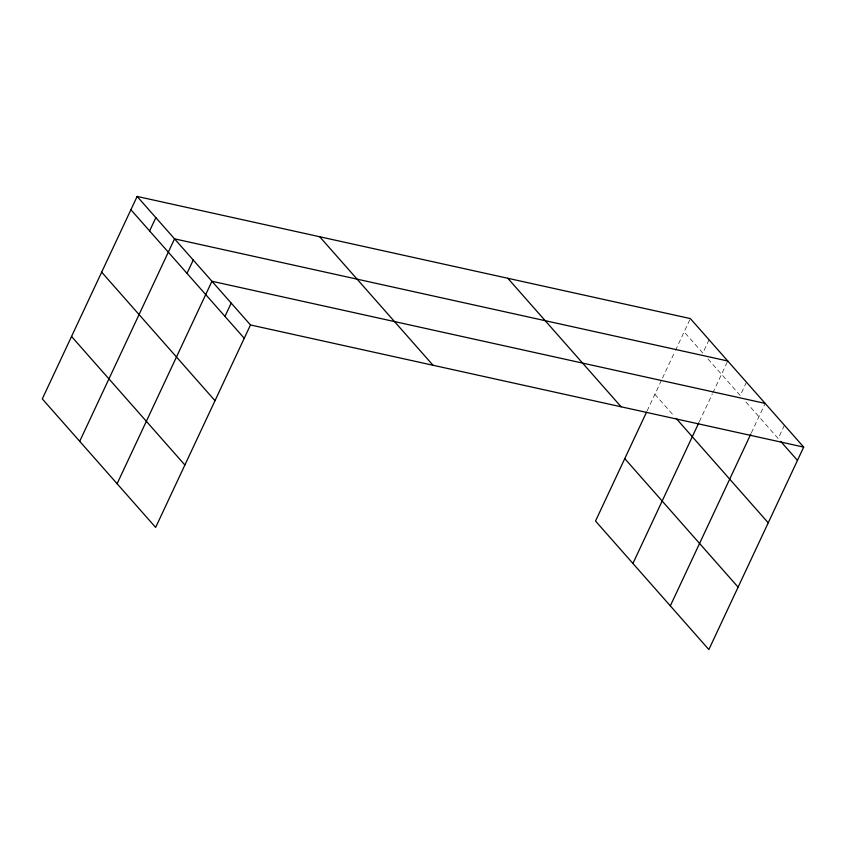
<?xml version="1.0" encoding="UTF-8"?>
<svg xmlns="http://www.w3.org/2000/svg" width="846" height="846" viewBox="0 0 846 846"><rect width="100%" height="100%" fill="white"/><g stroke="black" fill="none" stroke-linecap="round" stroke-linejoin="round"><path stroke-width="0.63" stroke-dasharray="4.23 3.17" d="M647.084 410.976L661.932 379.283M662.471 378.12L674.928 351.534M675.468 350.381L690.357 318.582M709.064 339.785L702.836 353.089L684.128 331.886M699.335 421.689L712.321 393.95M712.871 392.798L727.761 360.999M746.468 382.202L740.229 395.505L707.933 358.873M751.354 432.898L765.165 403.405M784.432 425.252L778.204 438.556L744.48 400.327M654.889 394.31L673.596 415.513"/><path stroke-width="1.27" d="M137.137 196.441L42.3 398.9L155.643 527.418L250.479 324.959L137.137 196.441L690.357 318.582L803.7 447.1L708.863 649.559L595.521 521.041L646.524 412.171M149.605 230.947L155.844 217.644M79.704 441.305L174.54 238.847L727.761 360.999M187.008 273.364L193.237 260.06M117.108 483.722L211.944 281.263L765.165 403.405M224.973 316.415L231.212 303.111M632.924 563.457L698.785 422.852M670.328 605.863L750.814 434.051M250.479 324.959L803.7 447.1M780.71 441.411L797.471 460.404M676.144 418.4L768.231 522.828M507.801 278.271L621.133 406.799M624.76 458.617L738.103 587.145M319.703 236.743L433.036 365.271M130.908 209.745L244.24 338.263M101.668 272.158L215 400.687M71.54 336.475L184.883 464.993"/></g></svg>
